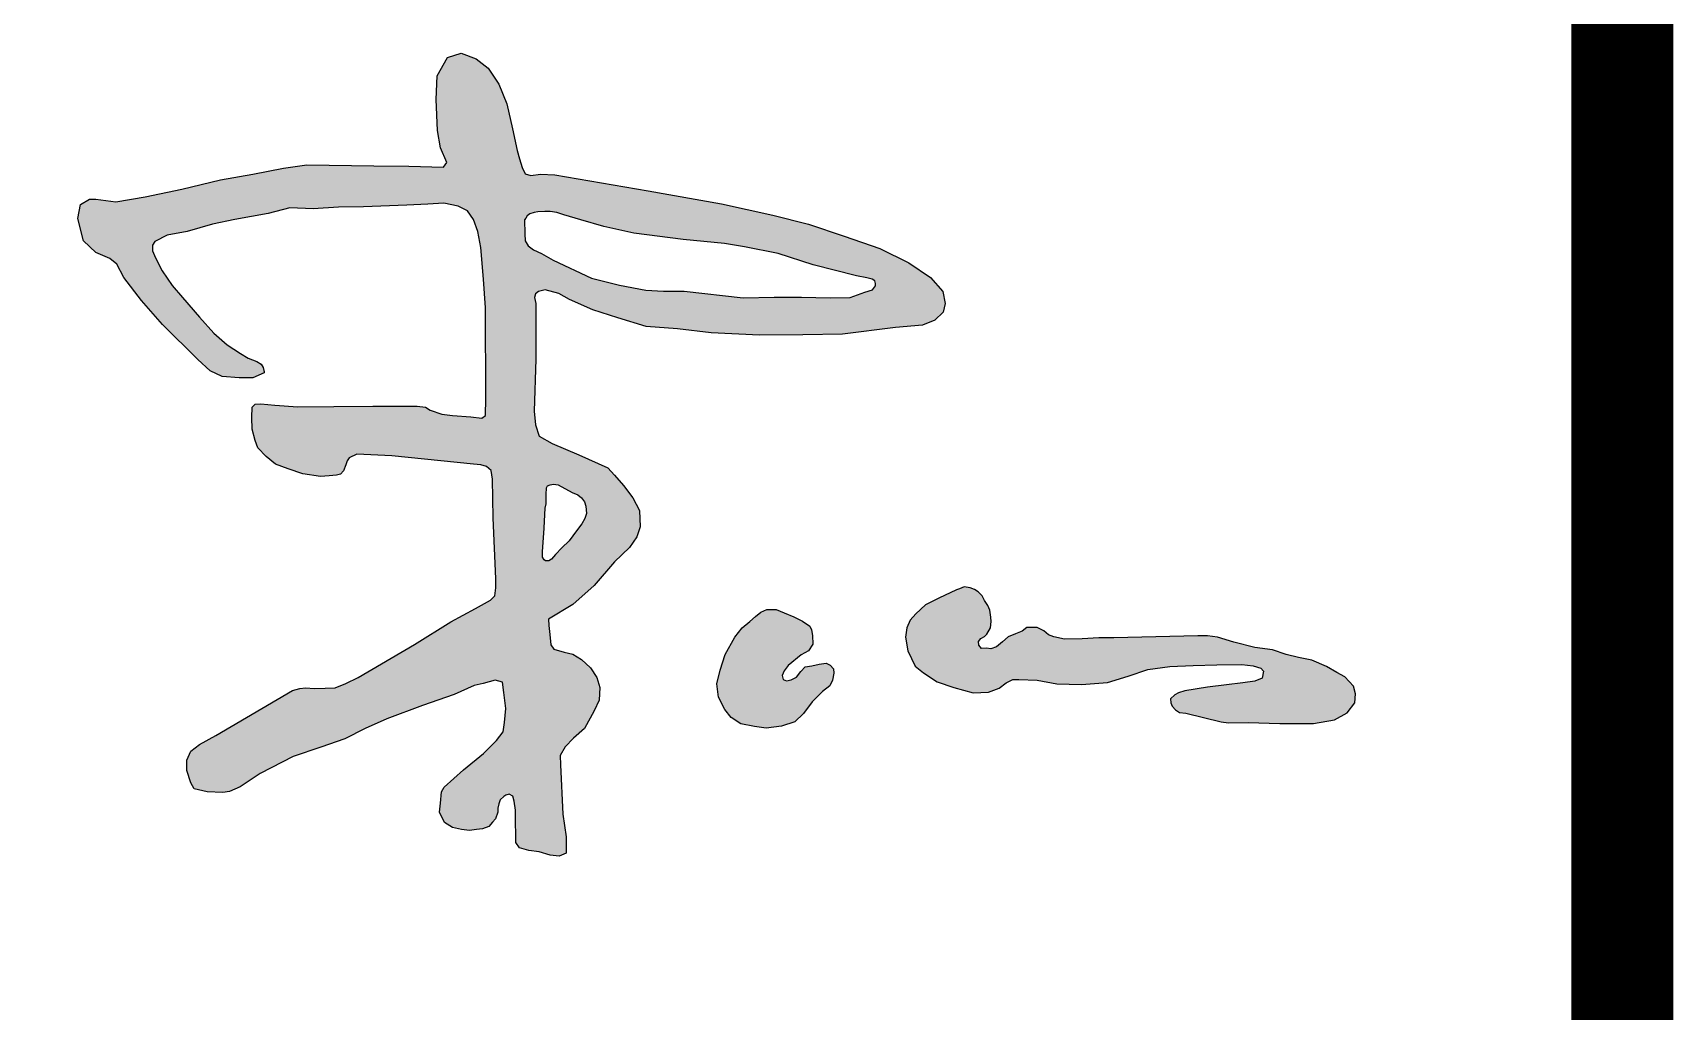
# Model space of a CAD drawing. Extents: x -417156 to 1571408, y 205758 to 1045562.
# Drawn here: x 920035 to 921647, y 1025845 to 1026806 of the extents above; entities that cross this region are included whole.
import ezdxf

# ---------------------------------------------------------------- set-up
doc = ezdxf.new("R2010")
doc.units = 0
doc.header["$LTSCALE"] = 1000
doc.header["$MEASUREMENT"] = 0
doc.layers.get('0').update_dxf_attribs({"linetype": 'CONTINUOUS'})
doc.layers.add('TEL_TITLE', color=7, linetype='CONTINUOUS')

msp = doc.modelspace()

# ---------------------------------------------------------------- hatches: boundary and pattern name
h = msp.add_hatch(color=7)
h.paths.add_polyline_path([(920529.3, 1026540), (920528.2, 1026546), (920529.1, 1026549.4), (920532, 1026551.9), (920538.4, 1026553.4), (920552, 1026549.8), (920562.5, 1026544), (920585.4, 1026533.6), (920609.8, 1026525.9), (920637.9, 1026517.5), (920668.6, 1026515), (920701.8, 1026511.3), (920749.1, 1026508.7), (920791.7, 1026509.2), (920830.7, 1026509.8), (920882.7, 1026516.3), (920909.4, 1026518.8), (920921.4, 1026523.7), (920929.6, 1026531.5), (920931.6, 1026540.1), (920929.2, 1026551.6), (920917.2, 1026565.6), (920895.9, 1026579.9), (920867.3, 1026593.9), (920832.2, 1026606.2), (920797.2, 1026617.9), (920762.1, 1026626.6), (920711.7, 1026637.7), (920639.7, 1026650.7), (920548.1, 1026666.4), (920533.9, 1026667), (920524.4, 1026665.6), (920518.9, 1026667.3), (920516, 1026673.4), (920513.2, 1026682), (920511.1, 1026690.2), (920506.6, 1026711.6), (920500.8, 1026736.2), (920493, 1026755.5), (920482.7, 1026771.1), (920470.8, 1026780.2), (920456, 1026785.9), (920442.5, 1026781.4), (920432.6, 1026763.7), (920431.4, 1026740.3), (920432.7, 1026709.7), (920435.9, 1026692.8), (920442.1, 1026678.5), (920438.7, 1026673.9), (920404.5, 1026674.8), (920370.3, 1026675.3), (920304.5, 1026676.1), (920281.4, 1026672.9), (920251.4, 1026666.9), (920219.5, 1026661.4), (920181.6, 1026652.1), (920145.5, 1026644.7), (920116.9, 1026639.7), (920097, 1026642.4), (920091, 1026642.4), (920082.2, 1026637.3), (920079.4, 1026623.5), (920085, 1026601.6), (920097, 1026590.1), (920110.9, 1026584.1), (920117.8, 1026578.5), (920124.8, 1026565.6), (920141.9, 1026543), (920162.7, 1026519.4), (920197.5, 1026484.8), (920209.6, 1026473.9), (920221.3, 1026468.4), (920238.1, 1026466.9), (920251.3, 1026466.9), (920262.6, 1026471.7), (920262.4, 1026473.2), (920262.2, 1026474.3), (920261.4, 1026477.1), (920259.6, 1026480.3), (920255.4, 1026483), (920246.8, 1026486.2), (920239.2, 1026490.8), (920226.3, 1026499.3), (920212.9, 1026510.9), (920199, 1026526.6), (920182.4, 1026546), (920172.2, 1026557.5), (920162.2, 1026571.9), (920155.7, 1026584.8), (920152.9, 1026591.7), (920152.9, 1026597.4), (920155.1, 1026600.7), (920167.1, 1026607), (920186.8, 1026610.6), (920211.8, 1026617.9), (920233.6, 1026622.5), (920266.3, 1026628.3), (920287.6, 1026634), (920310.6, 1026632.9), (920335.6, 1026634.5), (920360, 1026635), (920402.6, 1026636.5), (920423.4, 1026637.6), (920439, 1026638.6), (920453, 1026635.5), (920462.4, 1026630.8), (920468.1, 1026622.5), (920472.3, 1026610.6), (920475.4, 1026595), (920478, 1026563.9), (920480.1, 1026535.8), (920480.3, 1026446.5), (920480, 1026430.1), (920476.3, 1026427.2), (920465.6, 1026428.6), (920447.4, 1026429.8), (920436.9, 1026431.2), (920425.7, 1026435.3), (920421, 1026438.2), (920412.9, 1026439.2), (920369.2, 1026439.2), (920330.8, 1026438.7), (920295.5, 1026438.4), (920272.9, 1026440.1), (920259.1, 1026441.5), (920253.6, 1026441), (920250.7, 1026438.1), (920250.4, 1026428), (920250.7, 1026416.4), (920253.6, 1026405.4), (920256.2, 1026398.2), (920264.6, 1026389.6), (920273.5, 1026382.3), (920286, 1026377.7), (920300.4, 1026372.5), (920317.7, 1026370), (920326.3, 1026370.6), (920333.5, 1026371.3), (920337.5, 1026372.2), (920340.6, 1026375.6), (920342.7, 1026381.4), (920344.1, 1026385.4), (920346, 1026388.3), (920353.4, 1026392.1), (920388, 1026390.3), (920468.2, 1026382), (920475.4, 1026381.5), (920480.9, 1026380), (920485.6, 1026375.9), (920486.9, 1026367.5), (920487.4, 1026329.6), (920490.2, 1026269.7), (920490, 1026260.7), (920489.2, 1026253), (920485, 1026248.6), (920470.2, 1026240.4), (920446, 1026227.2), (920410.2, 1026205), (920355, 1026172.5), (920342.6, 1026166.9), (920332.1, 1026162.4), (920322.5, 1026162), (920311.8, 1026161.7), (920303.2, 1026162.5), (920297.4, 1026161.9), (920290.5, 1026159.8), (920214.9, 1026115.6), (920199, 1026106.8), (920190.5, 1026100.4), (920186.4, 1026091.4), (920186.4, 1026081.4), (920190.5, 1026069.3), (920193.6, 1026063.4), (920206.4, 1026060.3), (920221.9, 1026059.8), (920228.3, 1026060.8), (920238.9, 1026065.3), (920258.7, 1026078.3), (920291, 1026095), (920318.2, 1026104.1), (920341.6, 1026112.3), (920361.7, 1026122.5), (920383.1, 1026132), (920418.1, 1026145.1), (920449.3, 1026155.8), (920468.7, 1026164.8), (920477.7, 1026166.8), (920489.6, 1026170.1), (920496.6, 1026168.1), (920497.9, 1026157.8), (920499.9, 1026142.2), (920498.7, 1026128.3), (920497.4, 1026119.2), (920490.9, 1026110.6), (920478.1, 1026097.9), (920458.4, 1026081.9), (920439.4, 1026065), (920436.8, 1026060.4), (920435.9, 1026049.3), (920434.6, 1026040.3), (920439.8, 1026030.3), (920447.4, 1026025.3), (920456.5, 1026023.4), (920464.3, 1026022.3), (920471.1, 1026023.2), (920477.1, 1026023.9), (920483.3, 1026026.2), (920486.9, 1026030.5), (920489.9, 1026033.7), (920492.2, 1026040.3), (920492.2, 1026044.2), (920492.9, 1026048.6), (920494.2, 1026052.4), (920498.1, 1026055.9), (920500, 1026057), (920503.2, 1026057.9), (920506.8, 1026056.1), (920508, 1026051.3), (920509.3, 1026042.2), (920509.5, 1026031.6), (920509.8, 1026017), (920509.8, 1026010.5), (920513.4, 1026005.3), (920522.5, 1026002.7), (920532.6, 1026001.4), (920543.6, 1025998.1), (920552.4, 1025997.2), (920559.1, 1026000.2), (920559.1, 1026016), (920555.8, 1026038.3), (920553.5, 1026087), (920553.2, 1026096.1), (920558.3, 1026104.5), (920566.3, 1026112.9), (920577.3, 1026122.4), (920586.8, 1026140), (920591.6, 1026150.3), (920592.3, 1026162.7), (920589.4, 1026172.5), (920583.2, 1026182), (920574.2, 1026190.2), (920565.8, 1026195.7), (920557.1, 1026197.5), (920547, 1026200.6), (920544.1, 1026204.7), (920543, 1026214.8), (920542.1, 1026223.7), (920541.7, 1026229.8), (920565.6, 1026244.4), (920586.7, 1026263), (920606.7, 1026286.3), (920621.4, 1026300.2), (920628.7, 1026310.8), (920632, 1026320.6), (920631.3, 1026336.5), (920624.7, 1026349.2), (920615.5, 1026361.3), (920606.8, 1026371.5), (920600.2, 1026378.5), (920571.6, 1026391.3), (920545.3, 1026402.4), (920532.6, 1026409.8), (920529.1, 1026420.8), (920527.9, 1026434.2), (920529.3, 1026485.2)])
h.paths.add_polyline_path([(920546.4, 1026582.5), (920534.9, 1026588.9), (920527.1, 1026592.8), (920521.7, 1026596.7), (920518.9, 1026601.5), (920518.5, 1026608.3), (920518.2, 1026622), (920519.7, 1026623.8), (920521, 1026625.9), (920523.5, 1026628), (920527.6, 1026629.3), (920531.4, 1026630.1), (920538.2, 1026630.4), (920543.5, 1026630.2), (920549.9, 1026629.3), (920556.9, 1026627), (920573.5, 1026622), (920596.2, 1026615.5), (920625.8, 1026609), (920674, 1026602.9), (920714.6, 1026598.8), (920734.3, 1026595.7), (920767.6, 1026588.9), (920801.9, 1026578), (920844.3, 1026567.2), (920854.5, 1026565.3), (920859.8, 1026563.7), (920862.4, 1026562.1), (920863, 1026559.5), (920863.2, 1026557.2), (920860.2, 1026553.4), (920852.7, 1026551.2), (920838.3, 1026545.8), (920818.5, 1026545.6), (920790.5, 1026546.1), (920763.6, 1026546.1), (920733.2, 1026545.6), (920675.2, 1026552), (920654.8, 1026552), (920637.3, 1026553.2), (920611.6, 1026557.8), (920584.1, 1026564.8)], flags=16)
h.paths.add_polyline_path([(920543.5, 1026361.9), (920546.8, 1026362.5), (920551.4, 1026361.9), (920565, 1026354.3), (920570.5, 1026352), (920574.2, 1026349), (920577.2, 1026345.3), (920578.5, 1026340.8), (920579.2, 1026333.7), (920577.6, 1026328.7), (920574.7, 1026323.4), (920569.4, 1026316.6), (920562.1, 1026307), (920555, 1026299.9), (920548.6, 1026293.5), (920544.7, 1026288.7), (920542, 1026287.1), (920538.9, 1026287.2), (920537.5, 1026288.1), (920536.1, 1026290.7), (920536, 1026296.1), (920537.5, 1026319.2), (920538.1, 1026332.8), (920538.7, 1026338.9), (920539.4, 1026343.2), (920539.4, 1026352.3), (920540, 1026358.8), (920541, 1026361)], flags=16)
h = msp.add_hatch(color=7)
h.paths.add_polyline_path([(920811, 1026158.9), (920818.2, 1026164.3), (920820.7, 1026169.9), (920822.3, 1026176.9), (920821.8, 1026181.2), (920818.7, 1026184.8), (920814.6, 1026186.6), (920807.6, 1026185.8), (920800.4, 1026184.1), (920794, 1026183), (920789.6, 1026178.4), (920785.5, 1026173), (920780.1, 1026170.2), (920775.5, 1026169.2), (920772.4, 1026170.7), (920771.4, 1026174.5), (920773.4, 1026179.2), (920777.3, 1026184.3), (920790.2, 1026194.9), (920797.1, 1026198.8), (920801.5, 1026205.3), (920801.3, 1026213.9), (920800.3, 1026219.4), (920798.5, 1026223), (920791.4, 1026228.1), (920783, 1026232.2), (920773.5, 1026236.2), (920765.6, 1026239.5), (920756.4, 1026239.5), (920750.5, 1026236.8), (920745.1, 1026232.6), (920739.7, 1026227.7), (920732, 1026221.3), (920724.8, 1026212.1), (920715.3, 1026195.1), (920710.4, 1026179.9), (920707.3, 1026166.5), (920708.9, 1026153.4), (920715.1, 1026141.1), (920721.2, 1026133.4), (920730.7, 1026127.2), (920744.1, 1026124.4), (920755.7, 1026122.9), (920770.8, 1026124.7), (920783.7, 1026129), (920792.2, 1026137.2), (920800.7, 1026148.8)])
h.paths.add_polyline_path([(921291.8, 1026189.8), (921278.7, 1026192.4), (921266.6, 1026195.3), (921253.1, 1026199.7), (921235.6, 1026202.2), (921215.1, 1026207.3), (921199, 1026212.1), (921189.1, 1026213.5), (921179.6, 1026213.5), (921097.3, 1026211.6), (921082.6, 1026211.6), (921066.2, 1026210.6), (921048.7, 1026210.3), (921038.2, 1026212.6), (921033, 1026214.7), (921028.6, 1026218.5), (921022, 1026221.6), (921011.9, 1026221.8), (921007.3, 1026218.3), (921000.6, 1026215.4), (920993.4, 1026212.6), (920987.7, 1026207.7), (920981.9, 1026202.6), (920976.3, 1026200.8), (920972.1, 1026201.4), (920967.2, 1026201.2), (920964.6, 1026204.5), (920964.4, 1026208.1), (920966.4, 1026210.9), (920970, 1026213), (920972.5, 1026215.3), (920976.1, 1026221.4), (920976.6, 1026227.5), (920976.3, 1026232), (920975.5, 1026238.8), (920973.4, 1026243.3), (920970.2, 1026248.4), (920967.9, 1026252.8), (920963.9, 1026256.8), (920960.2, 1026259.2), (920956, 1026260.6), (920950.2, 1026261.6), (920947.9, 1026260.8), (920945.5, 1026259.6), (920942.8, 1026258.7), (920925.3, 1026250.6), (920912.1, 1026244.1), (920902.6, 1026235.3), (920897.1, 1026229.1), (920893.8, 1026221.4), (920892.4, 1026212.3), (920894.9, 1026198.8), (920902.2, 1026183.8), (920910.3, 1026177.3), (920923.8, 1026168.5), (920939.9, 1026162.7), (920958.9, 1026157.5), (920974.2, 1026158.3), (920984.5, 1026162.3), (920991.4, 1026167.4), (920998, 1026170.7), (921003.9, 1026170.7), (921021.8, 1026170), (921041.3, 1026166.3), (921065.5, 1026165.9), (921090.9, 1026167.7), (921111.4, 1026174), (921130.6, 1026180.4), (921152.2, 1026183.4), (921175, 1026184.5), (921198.4, 1026185.1), (921223, 1026185.5), (921234.2, 1026184.1), (921241.5, 1026181.8), (921244.3, 1026178.9), (921242.9, 1026172), (921235.6, 1026168.9), (921223.8, 1026167.5), (921208, 1026165.3), (921189.1, 1026163), (921166.9, 1026159.5), (921160.9, 1026157.5), (921157.2, 1026155.5), (921152.8, 1026151.7), (921153.2, 1026147.6), (921154.6, 1026144.6), (921157.7, 1026140.9), (921161.8, 1026138.2), (921167.8, 1026137.6), (921202.8, 1026129), (921210, 1026128.1), (921229.3, 1026128.5), (921260.4, 1026127.4), (921293.3, 1026127.4), (921314.1, 1026131), (921326.6, 1026138), (921333.9, 1026147.8), (921334.6, 1026156.6), (921332.8, 1026164.2), (921324, 1026173.4), (921316.3, 1026177.7), (921306.1, 1026183.6)])

# ---------------------------------------------------------------- linework, layer by layer
for points in [[(920262.6, 1026471.7), (920251.3, 1026466.9), (920238.1, 1026466.9), (920221.3, 1026468.4), (920209.6, 1026473.9), (920197.5, 1026484.8), (920162.7, 1026519.4), (920141.9, 1026543), (920124.8, 1026565.6), (920117.8, 1026578.5), (920110.9, 1026584.1), (920097, 1026590.1), (920085, 1026601.6), (920079.4, 1026623.5), (920082.2, 1026637.3), (920091, 1026642.4), (920097, 1026642.4), (920116.9, 1026639.7), (920145.5, 1026644.7), (920181.6, 1026652.1), (920219.5, 1026661.4), (920251.4, 1026666.9), (920281.4, 1026672.9), (920304.5, 1026676.1), (920370.3, 1026675.3), (920404.5, 1026674.8), (920438.7, 1026673.9), (920442.1, 1026678.5), (920435.9, 1026692.8), (920432.7, 1026709.7), (920431.4, 1026740.3), (920432.6, 1026763.7), (920442.5, 1026781.4), (920456, 1026785.9), (920470.8, 1026780.2), (920482.7, 1026771.1), (920493, 1026755.5), (920500.8, 1026736.2), (920506.6, 1026711.6), (920511.1, 1026690.2), (920513.2, 1026682), (920516, 1026673.4), (920518.9, 1026667.3), (920524.4, 1026665.6), (920533.9, 1026667), (920548.1, 1026666.4), (920639.7, 1026650.7), (920711.7, 1026637.7), (920762.1, 1026626.6), (920797.2, 1026617.9), (920832.2, 1026606.2), (920867.3, 1026593.9), (920895.9, 1026579.9), (920917.2, 1026565.6), (920929.2, 1026551.6), (920931.6, 1026540.1), (920929.6, 1026531.5), (920921.4, 1026523.7), (920909.4, 1026518.8), (920882.7, 1026516.3), (920830.7, 1026509.8), (920791.7, 1026509.2), (920749.1, 1026508.7), (920701.8, 1026511.3), (920668.6, 1026515), (920637.9, 1026517.5), (920609.8, 1026525.9), (920585.4, 1026533.6), (920562.5, 1026544), (920552, 1026549.8), (920538.4, 1026553.4), (920532, 1026551.9), (920529.1, 1026549.4), (920528.2, 1026546), (920529.3, 1026540), (920529.3, 1026485.2), (920527.9, 1026434.2), (920529.1, 1026420.8), (920532.6, 1026409.8), (920545.3, 1026402.4), (920571.6, 1026391.3), (920600.2, 1026378.5), (920606.8, 1026371.5), (920615.5, 1026361.3), (920624.7, 1026349.2), (920631.3, 1026336.5), (920632, 1026320.6), (920628.7, 1026310.8), (920621.4, 1026300.2), (920606.7, 1026286.3), (920586.7, 1026263), (920565.6, 1026244.4), (920541.7, 1026229.8), (920542.1, 1026223.7), (920543, 1026214.8), (920544.1, 1026204.7), (920547, 1026200.6), (920557.1, 1026197.5), (920565.8, 1026195.7), (920574.2, 1026190.2), (920583.2, 1026182), (920589.4, 1026172.5), (920592.3, 1026162.7), (920591.6, 1026150.3), (920586.8, 1026140), (920577.3, 1026122.4), (920566.3, 1026112.9), (920558.3, 1026104.5), (920553.2, 1026096.1), (920553.5, 1026087), (920555.8, 1026038.3), (920559.1, 1026016), (920559.1, 1026000.2), (920552.4, 1025997.2), (920543.6, 1025998.1), (920532.6, 1026001.4), (920522.5, 1026002.7), (920513.4, 1026005.3), (920509.8, 1026010.5), (920509.8, 1026017), (920509.5, 1026031.6), (920509.3, 1026042.2), (920508, 1026051.3), (920506.8, 1026056.1), (920503.2, 1026057.9), (920500, 1026057), (920498.1, 1026055.9), (920494.2, 1026052.4), (920492.9, 1026048.6), (920492.2, 1026044.2), (920492.2, 1026040.3), (920489.9, 1026033.7), (920486.9, 1026030.5), (920483.3, 1026026.2), (920477.1, 1026023.9), (920471.1, 1026023.2), (920464.3, 1026022.3), (920456.5, 1026023.4), (920447.4, 1026025.3), (920439.8, 1026030.3), (920434.6, 1026040.3), (920435.9, 1026049.3), (920436.8, 1026060.4), (920439.4, 1026065), (920458.4, 1026081.9), (920478.1, 1026097.9), (920490.9, 1026110.6), (920497.4, 1026119.2), (920498.7, 1026128.3), (920499.9, 1026142.2), (920497.9, 1026157.8), (920496.6, 1026168.1), (920489.6, 1026170.1), (920477.7, 1026166.8), (920468.7, 1026164.8), (920449.3, 1026155.8), (920418.1, 1026145.1), (920383.1, 1026132), (920361.7, 1026122.5), (920341.6, 1026112.3), (920318.2, 1026104.1), (920291, 1026095), (920258.7, 1026078.3), (920238.9, 1026065.3), (920228.3, 1026060.8), (920221.9, 1026059.8), (920206.4, 1026060.3), (920193.6, 1026063.4), (920190.5, 1026069.3), (920186.4, 1026081.4), (920186.4, 1026091.4), (920190.5, 1026100.4), (920199, 1026106.8), (920214.9, 1026115.6), (920290.5, 1026159.8), (920297.4, 1026161.9), (920303.2, 1026162.5), (920311.8, 1026161.7), (920322.5, 1026162), (920332.1, 1026162.4), (920342.6, 1026166.9), (920355, 1026172.5), (920410.2, 1026205), (920446, 1026227.2), (920470.2, 1026240.4), (920485, 1026248.6), (920489.2, 1026253), (920490, 1026260.7), (920490.2, 1026269.7), (920487.4, 1026329.6), (920486.9, 1026367.5), (920485.6, 1026375.9), (920480.9, 1026380), (920475.4, 1026381.5), (920468.2, 1026382), (920388, 1026390.3), (920353.4, 1026392.1), (920346, 1026388.3), (920344.1, 1026385.4), (920342.7, 1026381.4), (920340.6, 1026375.6), (920337.5, 1026372.2), (920333.5, 1026371.3), (920326.3, 1026370.6), (920317.7, 1026370), (920300.4, 1026372.5), (920286, 1026377.7), (920273.5, 1026382.3), (920264.6, 1026389.6), (920256.2, 1026398.2), (920253.6, 1026405.4), (920250.7, 1026416.4), (920250.4, 1026428), (920250.7, 1026438.1), (920253.6, 1026441), (920259.1, 1026441.5), (920272.9, 1026440.1), (920295.5, 1026438.4), (920330.8, 1026438.7), (920369.2, 1026439.2), (920412.9, 1026439.2), (920421, 1026438.2), (920425.7, 1026435.3), (920436.9, 1026431.2), (920447.4, 1026429.8), (920465.6, 1026428.6), (920476.3, 1026427.2), (920480, 1026430.1), (920480.3, 1026446.5), (920480.1, 1026535.8), (920478, 1026563.9), (920475.4, 1026595), (920472.3, 1026610.6), (920468.1, 1026622.5), (920462.4, 1026630.8), (920453, 1026635.5), (920439, 1026638.6), (920423.4, 1026637.6), (920402.6, 1026636.5), (920360, 1026635), (920335.6, 1026634.5), (920310.6, 1026632.9), (920287.6, 1026634), (920266.3, 1026628.3), (920233.6, 1026622.5), (920211.8, 1026617.9), (920186.8, 1026610.6), (920167.1, 1026607), (920155.1, 1026600.7), (920152.9, 1026597.4), (920152.9, 1026591.7), (920155.7, 1026584.8), (920162.2, 1026571.9), (920172.2, 1026557.5), (920182.4, 1026546), (920199, 1026526.6), (920212.9, 1026510.9), (920226.3, 1026499.3), (920239.2, 1026490.8), (920246.8, 1026486.2), (920255.4, 1026483), (920259.6, 1026480.3), (920261.4, 1026477.1), (920262.2, 1026474.3), (920262.4, 1026473.2)], [(920518.2, 1026622), (920518.5, 1026608.3), (920518.9, 1026601.5), (920521.7, 1026596.7), (920527.1, 1026592.8), (920534.9, 1026588.9), (920546.4, 1026582.5), (920584.1, 1026564.8), (920611.6, 1026557.8), (920637.3, 1026553.2), (920654.8, 1026552), (920675.2, 1026552), (920733.2, 1026545.6), (920763.6, 1026546.1), (920790.5, 1026546.1), (920818.5, 1026545.6), (920838.3, 1026545.8), (920852.7, 1026551.2), (920860.2, 1026553.4), (920863.2, 1026557.2), (920863, 1026559.5), (920862.4, 1026562.1), (920859.8, 1026563.7), (920854.5, 1026565.3), (920844.3, 1026567.2), (920801.9, 1026578), (920767.6, 1026588.9), (920734.3, 1026595.7), (920714.6, 1026598.8), (920674, 1026602.9), (920625.8, 1026609), (920596.2, 1026615.5), (920573.5, 1026622), (920556.9, 1026627), (920549.9, 1026629.3), (920543.5, 1026630.2), (920538.2, 1026630.4), (920531.4, 1026630.1), (920527.6, 1026629.3), (920523.5, 1026628), (920521, 1026625.9), (920519.7, 1026623.8)], [(920539.4, 1026343.2), (920539.4, 1026352.3), (920540, 1026358.8), (920541, 1026361), (920543.5, 1026361.9), (920546.8, 1026362.5), (920551.4, 1026361.9), (920565, 1026354.3), (920570.5, 1026352), (920574.2, 1026349), (920577.2, 1026345.3), (920578.5, 1026340.8), (920579.2, 1026333.7), (920577.6, 1026328.7), (920574.7, 1026323.4), (920569.4, 1026316.6), (920562.1, 1026307), (920555, 1026299.9), (920548.6, 1026293.5), (920544.7, 1026288.7), (920542, 1026287.1), (920538.9, 1026287.2), (920537.5, 1026288.1), (920536.1, 1026290.7), (920536, 1026296.1), (920537.5, 1026319.2), (920538.1, 1026332.8), (920538.7, 1026338.9)], [(920942.8, 1026258.7), (920925.3, 1026250.6), (920912.1, 1026244.1), (920902.6, 1026235.3), (920897.1, 1026229.1), (920893.8, 1026221.4), (920892.4, 1026212.3), (920894.9, 1026198.8), (920902.2, 1026183.8), (920910.3, 1026177.3), (920923.8, 1026168.5), (920939.9, 1026162.7), (920958.9, 1026157.5), (920974.2, 1026158.3), (920984.5, 1026162.3), (920991.4, 1026167.4), (920998, 1026170.7), (921003.9, 1026170.7), (921021.8, 1026170), (921041.3, 1026166.3), (921065.5, 1026165.9), (921090.9, 1026167.7), (921111.4, 1026174), (921130.6, 1026180.4), (921152.2, 1026183.4), (921175, 1026184.5), (921198.4, 1026185.1), (921223, 1026185.5), (921234.2, 1026184.1), (921241.5, 1026181.8), (921244.3, 1026178.9), (921242.9, 1026172), (921235.6, 1026168.9), (921223.8, 1026167.5), (921208, 1026165.3), (921189.1, 1026163), (921166.9, 1026159.5), (921160.9, 1026157.5), (921157.2, 1026155.5), (921152.8, 1026151.7), (921153.2, 1026147.6), (921154.6, 1026144.6), (921157.7, 1026140.9), (921161.8, 1026138.2), (921167.8, 1026137.6), (921202.8, 1026129), (921210, 1026128.1), (921229.3, 1026128.5), (921260.4, 1026127.4), (921293.3, 1026127.4), (921314.1, 1026131), (921326.6, 1026138), (921333.9, 1026147.8), (921334.6, 1026156.6), (921332.8, 1026164.2), (921324, 1026173.4), (921316.3, 1026177.7), (921306.1, 1026183.6), (921291.8, 1026189.8), (921278.7, 1026192.4), (921266.6, 1026195.3), (921253.1, 1026199.7), (921235.6, 1026202.2), (921215.1, 1026207.3), (921199, 1026212.1), (921189.1, 1026213.5), (921179.6, 1026213.5), (921097.3, 1026211.6), (921082.6, 1026211.6), (921066.2, 1026210.6), (921048.7, 1026210.3), (921038.2, 1026212.6), (921033, 1026214.7), (921028.6, 1026218.5), (921022, 1026221.6), (921011.9, 1026221.8), (921007.3, 1026218.3), (921000.6, 1026215.4), (920993.4, 1026212.6), (920987.7, 1026207.7), (920981.9, 1026202.6), (920976.3, 1026200.8), (920972.1, 1026201.4), (920967.2, 1026201.2), (920964.6, 1026204.5), (920964.4, 1026208.1), (920966.4, 1026210.9), (920970, 1026213), (920972.5, 1026215.3), (920976.1, 1026221.4), (920976.6, 1026227.5), (920976.3, 1026232), (920975.5, 1026238.8), (920973.4, 1026243.3), (920970.2, 1026248.4), (920967.9, 1026252.8), (920963.9, 1026256.8), (920960.2, 1026259.2), (920956, 1026260.6), (920950.2, 1026261.6), (920947.9, 1026260.8), (920945.5, 1026259.6)], [(920750.5, 1026236.8), (920756.4, 1026239.5), (920765.6, 1026239.5), (920773.5, 1026236.2), (920783, 1026232.2), (920791.4, 1026228.1), (920798.5, 1026223), (920800.3, 1026219.4), (920801.3, 1026213.9), (920801.5, 1026205.3), (920797.1, 1026198.8), (920790.2, 1026194.9), (920777.3, 1026184.3), (920773.4, 1026179.2), (920771.4, 1026174.5), (920772.4, 1026170.7), (920775.5, 1026169.2), (920780.1, 1026170.2), (920785.5, 1026173), (920789.6, 1026178.4), (920794, 1026183), (920800.4, 1026184.1), (920807.6, 1026185.8), (920814.6, 1026186.6), (920818.7, 1026184.8), (920821.8, 1026181.2), (920822.3, 1026176.9), (920820.7, 1026169.9), (920818.2, 1026164.3), (920811, 1026158.9), (920800.7, 1026148.8), (920792.2, 1026137.2), (920783.7, 1026129), (920770.8, 1026124.7), (920755.7, 1026122.9), (920744.1, 1026124.4), (920730.7, 1026127.2), (920721.2, 1026133.4), (920715.1, 1026141.1), (920708.9, 1026153.4), (920707.3, 1026166.5), (920710.4, 1026179.9), (920715.3, 1026195.1), (920724.8, 1026212.1), (920732, 1026221.3), (920739.7, 1026227.7), (920745.1, 1026232.6)]]:
    msp.add_lwpolyline(points, close=True)
at = {"layer": 'TEL_TITLE', "const_width": 100}
msp.add_lwpolyline([(865696.7, 1004561.6), (921596.7, 1004561.6), (921596.7, 1044561.6), (865696.7, 1044561.6)], close=True, dxfattribs=at)

doc.saveas('drawing.dxf')
